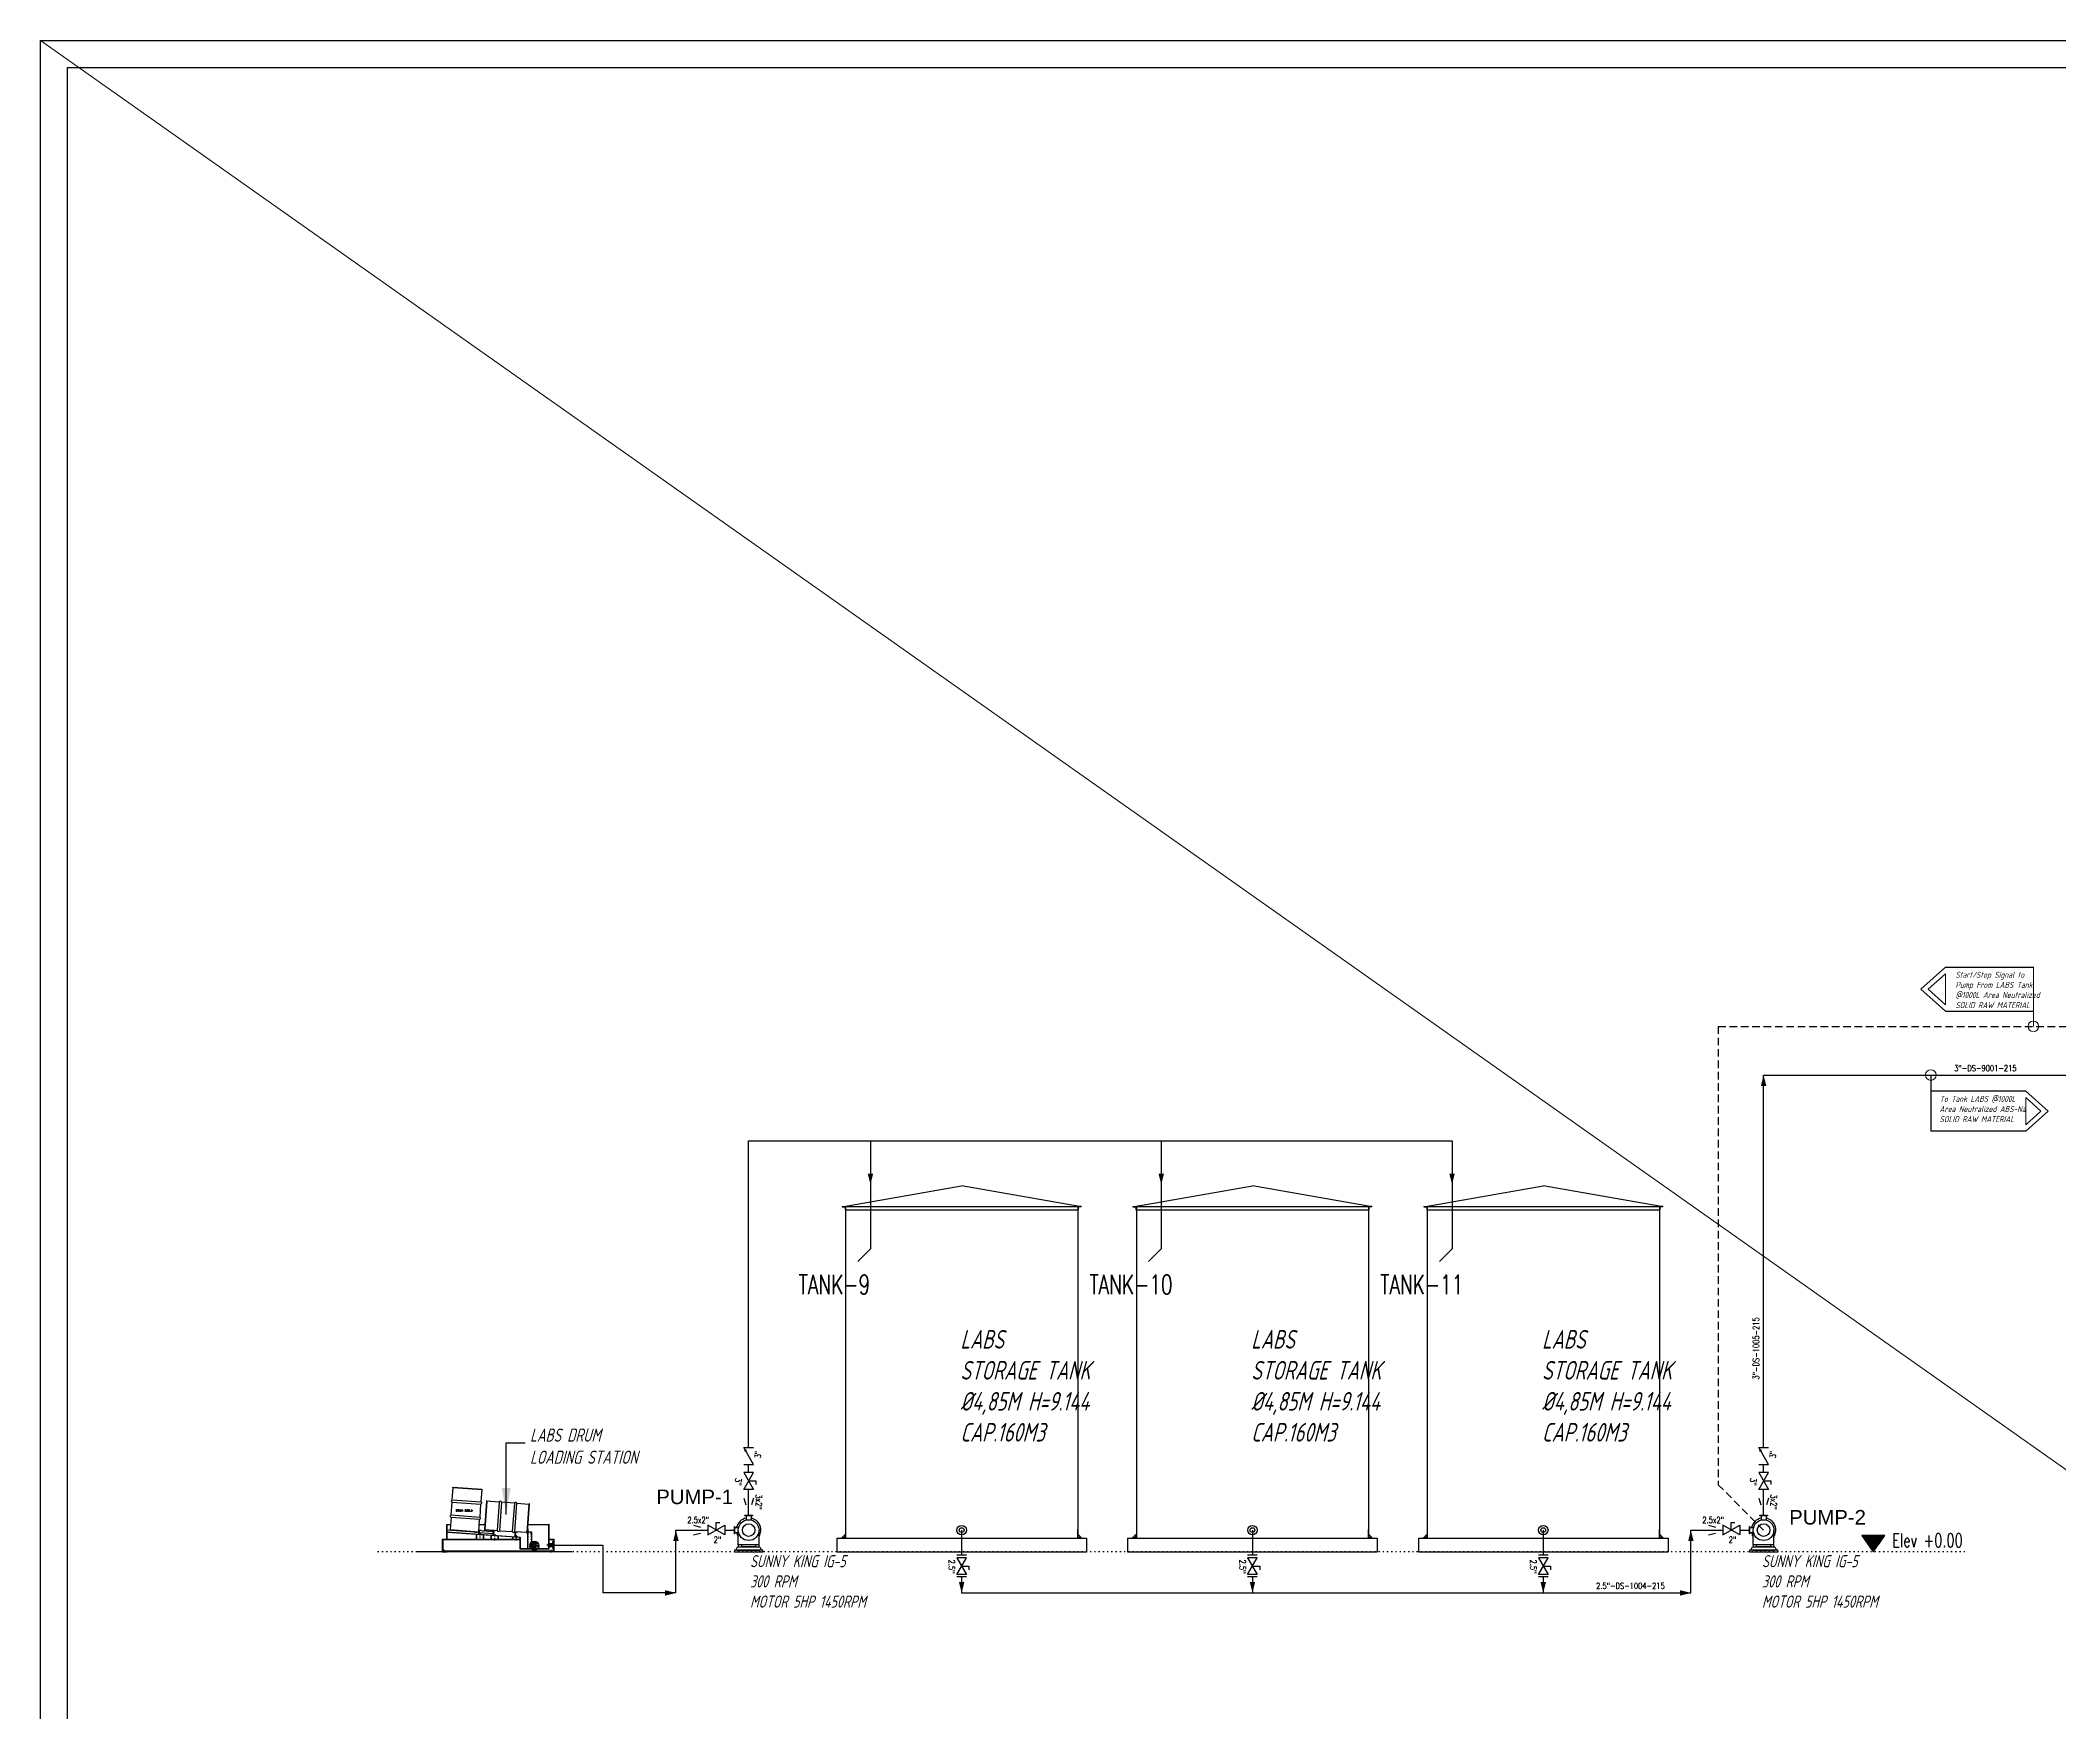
# Model space of a CAD drawing. Extents: x -29512 to 147477, y -5232 to 39709.
# Drawn here: x 138383.5 to 138550.2, y 8035.2 to 8173.2 of the extents above; entities that cross this region are included whole.
import ezdxf
from ezdxf.enums import TextEntityAlignment as Align

# ---------------------------------------------------------------- set-up
doc = ezdxf.new("R2010")
doc.units = 0
for name, pattern in [('CENTER', [2, 1.25, -0.25, 0.25, -0.25]), ('CENTER2', [28.575, 19.05, -3.175, 3.175, -3.175]), ('DASHDOT2', [0.5, 0.25, -0.125, 0, -0.125]), ('DOTTED', [0.25, 0, -0.25]), ('HIDDEN', [0.375, 0.25, -0.125])]:
    doc.linetypes.add(name, pattern=pattern)
doc.layers.get('0').update_dxf_attribs({"linetype": 'CONTINUOUS'})
for name, color, linetype, lineweight in [('chequered_plate', 1, 'CONTINUOUS', 25), ('DIMENSI', 20, 'CONTINUOUS', 9), ('drum', 7, 'CONTINUOUS', 25), ('FITTING', 7, 'CONTINUOUS', 13), ('plate', 7, 'CONTINUOUS', 30)]:
    doc.layers.add(name, color=color, linetype=linetype, lineweight=lineweight)
for name, color, linetype in [('DIMENSION', 3, 'CONTINUOUS'), ('NUVOLA', 6, 'CONTINUOUS'), ('Pipe', 7, 'CONTINUOUS'), ('roller', 11, 'CONTINUOUS'), ('S', 7, 'CONTINUOUS'), ('UNP', 5, 'CONTINUOUS'), ('WF', 85, 'CONTINUOUS'), ('Y', 92, 'CONTINUOUS')]:
    doc.layers.add(name, color=color, linetype=linetype)
doc.styles.add('A6', font='arial.ttf', dxfattribs={"height": 0.6})
doc.styles.add('QUOTEBAL', font='ROMANS.SHX')
doc.styles.add('S25', font='SIMPLEX', dxfattribs={"width": 0.8, "height": 0.25})
doc.styles.add('S3S', font='SIMPLEX', dxfattribs={"width": 0.7, "height": 0.3})
doc.styles.add('STYLE4', font='isocp.shx', dxfattribs={"width": 0.8, "oblique": 15, "height": 2})
doc.dimstyles.new('1', dxfattribs={"dimscale": 0, "dimtxt": 1, "dimasz": 2.2, "dimexe": 0.5, "dimexo": 0.625, "dimgap": 0.3, "dimtad": 1, "dimdec": 1, "dimdsep": 46, "dimtxsty": 'STYLE4', "dimcen": -1.5, "dimclrd": 1, "dimclre": 1, "dimclrt": 1, "dimadec": 0, "dimazin": 0, "dimtfac": 1, "dimtdec": 1, "dimtmove": 2, "dimatfit": 3, "dimfxl": 1, "dimtolj": 1, "dimtzin": 0, "dimarcsym": 0})

# ---------------------------------------------------------------- blocks, each defined once
blk = doc.blocks.new('drum')
at = {"layer": 'drum', "linetype": 'Continuous', "lineweight": -2}
for p, q in [((-295, -50), (295, -50)), ((-295, -315), (295, -315)), ((-295, -365), (295, -365)), ((-295, -617), (295, -617))]:
    blk.add_line(p, q, dxfattribs=at)
for points in [[(295, 263), (-295, 263)], [(-295, -50), (-295, -315)], [(-295, -365), (-295, -617)], [(295, -315), (295, -50)], [(295, -617), (295, -365)], [(-295, -627), (295, -627)]]:
    blk.add_lwpolyline(points, dxfattribs=at)
for points in [[(-295, 0), (-295, 253), (295, 253), (295, 0)], [(218, 263), (268, 263), (268, 273), (218, 273)]]:
    blk.add_lwpolyline(points, close=True, dxfattribs=at)
for centre, radius, start, end in [((-295, 258), 5, 90, 270), ((295, 258), 5, 270, 90), ((-284, -25), 27.2, 113.3915, 246.6085), ((-284, -340), 27.2, 113.3915, 246.6085), ((284, -25), 27.2, 293.3915, 66.6085), ((284, -340), 27.2, 293.3915, 66.6085), ((-295, -622), 5, 90, 270), ((295, -622), 5, 270, 90)]:
    blk.add_arc(centre, radius, start, end, dxfattribs=at)
blk = doc.blocks.new('FRECC1', base_point=(14, 17))
blk.add_solid([(14, 17), (14.3, 17.075), (14.3, 16.925)])

msp = doc.modelspace()

# ---------------------------------------------------------------- hatches: boundary and pattern name
h = msp.add_hatch()
h.set_pattern_fill('ANSI31', color=256, scale=0.06, style=0)
h.set_pattern_definition([(45, (135972.025921, 6777.033371), (-0.00530330086, 0.00530330086), [])])
h.paths.add_polyline_path([(138533.8633, 8049.83), (138535.7512, 8049.83), (138534.8073, 8048.4993)])
at = {"layer": 'DIMENSI', "linetype": 'Continuous', "lineweight": -2}
for points in [[(138419.913, 8050.2589), (138419.7334, 8050.2717), (138419.7237, 8050.1358, -0.09466282), (138419.7232, 8050.1283), (138419.7106, 8049.9525), (138419.8902, 8049.9397), (138419.8919, 8049.9636), (138419.7562, 8049.9733, -0.41421356), (138419.7377, 8049.9947), (138419.7542, 8050.2261, -0.41421356), (138419.7756, 8050.2446), (138419.9112, 8050.235)], [(138421.1355, 8050.2518), (138420.9361, 8050.266), (138420.9076, 8049.867), (138421.1071, 8049.8528), (138421.1085, 8049.8727), (138420.9489, 8049.8841, -0.41421356), (138420.9304, 8049.9055), (138420.9532, 8050.2247, -0.41421356), (138420.9745, 8050.2432), (138421.1341, 8050.2318)]]:
    msp.add_hatch(color=256, dxfattribs=at).paths.add_polyline_path(points)
h = msp.add_hatch(color=256, dxfattribs=at)
h.paths.add_polyline_path([(138422.7315, 8050.1378), (138422.703, 8049.7388), (138422.7959, 8049.7322), (138422.7959, 8049.7522), (138422.7443, 8049.7559, -0.41421356), (138422.7258, 8049.7773), (138422.7486, 8050.0964, -0.41421356), (138422.77, 8050.115), (138422.9296, 8050.1036), (138422.931, 8050.1235)])
h.paths.add_polyline_path([(138422.9039, 8049.7445), (138422.7959, 8049.7522), (138422.7959, 8049.7322), (138422.9025, 8049.7245)])
h = msp.add_hatch(color=256, dxfattribs=at)
h.paths.add_polyline_path([(138423.968, 8050.1313), (138423.7347, 8050.1313), (138423.7347, 8049.9513), (138423.7587, 8049.9513), (138423.7587, 8049.9669), (138423.7587, 8050.0873, -0.41421356), (138423.7787, 8050.1073), (138423.9605, 8050.1073)])
h.paths.add_polyline_path([(138424.0547, 8050.1313), (138423.968, 8050.1313), (138423.9605, 8050.1073), (138424.0107, 8050.1073, -0.41421356), (138424.0307, 8050.0873), (138424.0307, 8049.9513), (138424.0547, 8049.9513)])

# ---------------------------------------------------------------- linework, layer by layer
for p, q in [((138538.7376, 8094.909), (138540.7532, 8096.7309)), ((138539.3341, 8094.909), (138540.7532, 8096.1917)), ((138540.7532, 8096.7309), (138548.0141, 8096.7309)), ((138540.7532, 8093.0872), (138538.7376, 8094.909)), ((138540.7532, 8093.6264), (138539.3341, 8094.909)), ((138540.7532, 8093.0872), (138548.0141, 8093.0872)), ((138539.5505, 8087.8313), (138539.5505, 8083.1914)), ((138547.3897, 8086.5109), (138539.5505, 8086.5109)), ((138549.226, 8084.8512), (138547.3897, 8086.5109)), ((138548.6295, 8084.8512), (138547.3897, 8085.9717)), ((138547.3897, 8083.7306), (138548.6295, 8084.8512)), ((138547.3897, 8083.1914), (138549.226, 8084.8512)), ((138547.3897, 8083.1914), (138539.5505, 8083.1914)), ((138442.3852, 8055.033), (138441.5852, 8055.033)), ((138441.5852, 8055.033), (138442.3852, 8053.633)), ((138441.5852, 8053.633), (138442.3852, 8055.033)), ((138442.3852, 8055.033), (138441.5852, 8055.033)), ((138441.5852, 8055.033), (138442.3852, 8053.633)), ((138441.5852, 8053.633), (138442.3852, 8055.033)), ((138441.9852, 8054.333), (138442.5852, 8054.333)), ((138441.9852, 8054.333), (138442.5852, 8054.333)), ((138442.5852, 8054.333), (138442.5852, 8054.033)), ((138442.5852, 8054.333), (138442.5852, 8054.033)), ((138525.3506, 8053.633), (138526.1506, 8055.033)), ((138525.3506, 8055.033), (138526.1506, 8053.633)), ((138526.1506, 8055.033), (138525.3506, 8055.033)), ((138525.3506, 8053.633), (138526.1506, 8055.033)), ((138525.3506, 8055.033), (138526.1506, 8053.633)), ((138526.1506, 8055.033), (138525.3506, 8055.033)), ((138525.7506, 8054.333), (138526.3506, 8054.333)), ((138525.7506, 8054.333), (138526.3506, 8054.333)), ((138526.3506, 8054.333), (138526.3506, 8054.033)), ((138526.3506, 8054.333), (138526.3506, 8054.033)), ((138442.3852, 8053.633), (138441.5852, 8053.633)), ((138442.3852, 8053.633), (138441.5852, 8053.633)), ((138526.1506, 8053.633), (138525.3506, 8053.633)), ((138526.1506, 8053.633), (138525.3506, 8053.633)), ((138439.3136, 8050.8978), (138439.6136, 8050.8978)), ((138439.3136, 8050.2978), (138439.3136, 8050.8978)), ((138439.3136, 8050.8978), (138439.6136, 8050.8978)), ((138439.3136, 8050.2978), (138439.3136, 8050.8978)), ((138523.0791, 8050.2978), (138523.0791, 8050.8978)), ((138523.0791, 8050.8978), (138523.3791, 8050.8978)), ((138523.0791, 8050.2978), (138523.0791, 8050.8978)), ((138523.0791, 8050.8978), (138523.3791, 8050.8978)), ((138438.6136, 8050.6978), (138438.6136, 8049.8978)), ((138438.6136, 8049.8978), (138440.0136, 8050.6978)), ((138440.0136, 8049.8978), (138438.6136, 8050.6978)), ((138438.6136, 8050.6978), (138438.6136, 8049.8978)), ((138438.6136, 8049.8978), (138440.0136, 8050.6978)), ((138440.0136, 8049.8978), (138438.6136, 8050.6978)), ((138440.0136, 8050.6978), (138440.0136, 8049.8978)), ((138440.0136, 8050.6978), (138440.0136, 8049.8978)), ((138523.7791, 8049.8978), (138522.3791, 8050.6978)), ((138522.3791, 8049.8978), (138523.7791, 8050.6978)), ((138522.3791, 8050.6978), (138522.3791, 8049.8978)), ((138523.7791, 8049.8978), (138522.3791, 8050.6978)), ((138522.3791, 8049.8978), (138523.7791, 8050.6978)), ((138522.3791, 8050.6978), (138522.3791, 8049.8978)), ((138523.7791, 8050.6978), (138523.7791, 8049.8978)), ((138523.7791, 8050.6978), (138523.7791, 8049.8978)), ((138459.9664, 8048.199), (138459.1664, 8048.199)), ((138459.1664, 8046.6058), (138459.9664, 8048.0058)), ((138459.1664, 8048.0058), (138459.9664, 8046.6058)), ((138459.9664, 8048.0058), (138459.1664, 8048.0058)), ((138459.1664, 8046.6058), (138459.9664, 8048.0058)), ((138459.1664, 8048.0058), (138459.9664, 8046.6058)), ((138459.9664, 8048.0058), (138459.1664, 8048.0058)), ((138483.9664, 8048.199), (138483.1664, 8048.199)), ((138483.1664, 8046.6058), (138483.9664, 8048.0058)), ((138483.1664, 8048.0058), (138483.9664, 8046.6058)), ((138483.9664, 8048.0058), (138483.1664, 8048.0058)), ((138483.1664, 8046.6058), (138483.9664, 8048.0058)), ((138483.1664, 8048.0058), (138483.9664, 8046.6058)), ((138483.9664, 8048.0058), (138483.1664, 8048.0058)), ((138507.9664, 8048.199), (138507.1664, 8048.199)), ((138507.9664, 8048.0058), (138507.1664, 8048.0058)), ((138507.1664, 8048.0058), (138507.9664, 8046.6058)), ((138507.1664, 8046.6058), (138507.9664, 8048.0058)), ((138507.9664, 8048.0058), (138507.1664, 8048.0058)), ((138507.1664, 8048.0058), (138507.9664, 8046.6058)), ((138507.1664, 8046.6058), (138507.9664, 8048.0058)), ((138459.9664, 8046.6058), (138459.1664, 8046.6058)), ((138459.9664, 8046.6058), (138459.1664, 8046.6058)), ((138459.9664, 8046.4127), (138459.1664, 8046.4127)), ((138459.5664, 8047.3058), (138460.1664, 8047.3058)), ((138459.5664, 8047.3058), (138460.1664, 8047.3058)), ((138460.1664, 8047.3058), (138460.1664, 8047.0058)), ((138460.1664, 8047.3058), (138460.1664, 8047.0058)), ((138483.9664, 8046.6058), (138483.1664, 8046.6058)), ((138483.9664, 8046.6058), (138483.1664, 8046.6058)), ((138483.9664, 8046.4127), (138483.1664, 8046.4127)), ((138483.5664, 8047.3058), (138484.1664, 8047.3058)), ((138483.5664, 8047.3058), (138484.1664, 8047.3058)), ((138484.1664, 8047.3058), (138484.1664, 8047.0058)), ((138484.1664, 8047.3058), (138484.1664, 8047.0058)), ((138507.9664, 8046.6058), (138507.1664, 8046.6058)), ((138507.9664, 8046.6058), (138507.1664, 8046.6058)), ((138507.9664, 8046.4127), (138507.1664, 8046.4127)), ((138507.5664, 8047.3058), (138508.1664, 8047.3058)), ((138507.5664, 8047.3058), (138508.1664, 8047.3058)), ((138508.1664, 8047.3058), (138508.1664, 8047.0058)), ((138508.1664, 8047.3058), (138508.1664, 8047.0058))]:
    msp.add_line(p, q)
at = {"color": 5, "linetype": 'HIDDEN', "ltscale": 2.5}
for p, q in [((138522.0069, 8091.8453), (138582.8789, 8091.8453)), ((138522.0069, 8091.8453), (138522.0069, 8054.0222)), ((138525.7506, 8050.2785), (138522.0069, 8054.0222))]:
    msp.add_line(p, q, dxfattribs=at)
at = {"color": 1}
for p, q in [((138525.7506, 8055.033), (138525.7506, 8055.696)), ((138525.7506, 8051.4993), (138525.7506, 8053.633)), ((138440.0136, 8050.2785), (138440.7891, 8050.2785)), ((138523.7791, 8050.2785), (138524.5545, 8050.2785))]:
    msp.add_line(p, q, dxfattribs=at)
at = {"color": 0}
for p, q in [((138533.8633, 8049.83), (138534.8073, 8048.4993)), ((138535.7512, 8049.83), (138533.8633, 8049.83)), ((138534.8073, 8048.4993), (138535.7512, 8049.83))]:
    msp.add_line(p, q, dxfattribs=at)
for centre, radius in [((138459.5664, 8050.2785), 0.3934), ((138459.5664, 8050.2785), 0.3934), ((138459.5664, 8050.2785), 0.1969), ((138459.5664, 8050.2785), 0.1969), ((138483.5664, 8050.2785), 0.3934), ((138483.5664, 8050.2785), 0.3934), ((138483.5664, 8050.2785), 0.1969), ((138483.5664, 8050.2785), 0.1969), ((138507.5664, 8050.2785), 0.3934), ((138507.5664, 8050.2785), 0.1969)]:
    msp.add_circle(centre, radius)
at = {"layer": 'chequered_plate', "linetype": 'Continuous', "lineweight": -2}
msp.add_line((138420.2179, 8050.3173), (138420.178, 8050.3202), dxfattribs=at)
at = {"layer": 'DIMENSI', "color": 0, "linetype": 'ByBlock', "lineweight": 9}
for points in [[(138441.6742, 8051.4993), (138442.2961, 8051.4993)], [(138441.6742, 8051.4521), (138442.2961, 8051.4521)], [(138525.4397, 8051.4993), (138526.0616, 8051.4993)], [(138525.4397, 8051.4521), (138526.0616, 8051.4521)], [(138440.7891, 8049.9675), (138440.7891, 8050.5894)], [(138440.8362, 8049.9675), (138440.8362, 8050.5894)], [(138524.5545, 8049.9675), (138524.5545, 8050.5894)], [(138524.6017, 8049.9675), (138524.6017, 8050.5894)]]:
    msp.add_lwpolyline(points, close=True, dxfattribs=at)
at = {"layer": 'DIMENSION', "color": 32, "lineweight": 25}
for p, q in [((138449.8421, 8076.9848), (138459.5664, 8078.6994)), ((138469.2906, 8076.9848), (138459.5664, 8078.6994)), ((138473.8421, 8076.9848), (138483.5664, 8078.6994)), ((138493.2906, 8076.9848), (138483.5664, 8078.6994)), ((138497.8421, 8076.9848), (138507.5664, 8078.6994)), ((138517.2906, 8076.9848), (138507.5664, 8078.6994)), ((138449.9833, 8076.9848), (138449.9833, 8049.6284)), ((138469.1494, 8076.9848), (138469.1494, 8049.6284)), ((138473.9833, 8076.9848), (138473.9833, 8049.6284)), ((138493.1494, 8076.9848), (138493.1494, 8049.6284)), ((138497.9833, 8076.9848), (138497.9833, 8049.6284)), ((138517.1494, 8076.9848), (138517.1494, 8049.6284)), ((138449.2635, 8049.6284), (138449.2635, 8048.4993)), ((138449.2635, 8049.6284), (138469.8692, 8049.6284)), ((138469.1494, 8049.785), (138469.1494, 8050.3185)), ((138469.8692, 8049.6284), (138469.8692, 8048.4993)), ((138473.2635, 8049.6284), (138473.2635, 8048.4993)), ((138473.2635, 8049.6284), (138493.8692, 8049.6284)), ((138493.1494, 8049.785), (138493.1494, 8050.3185)), ((138493.8692, 8049.6284), (138493.8692, 8048.4993)), ((138497.2635, 8049.6284), (138497.2635, 8048.4993)), ((138497.2635, 8049.6284), (138517.8692, 8049.6284)), ((138517.1494, 8049.785), (138517.1494, 8050.3185)), ((138517.8692, 8049.6284), (138517.8692, 8048.4993)), ((138449.2635, 8048.4993), (138469.8692, 8048.4993)), ((138473.2635, 8048.4993), (138493.8692, 8048.4993)), ((138497.2635, 8048.4993), (138517.8692, 8048.4993))]:
    msp.add_line(p, q, dxfattribs=at)
at = {"layer": 'DIMENSION', "color": 0, "lineweight": 25}
for p, q in [((138449.701, 8076.9848), (138449.701, 8076.9566)), ((138449.701, 8076.9848), (138449.9833, 8076.9848)), ((138449.701, 8076.9566), (138449.9551, 8076.9566)), ((138449.9551, 8076.9566), (138449.9551, 8076.7025)), ((138449.9551, 8076.7025), (138449.9833, 8076.7025)), ((138449.9833, 8076.9848), (138449.9833, 8076.7025)), ((138449.9833, 8076.9848), (138469.1494, 8076.9848)), ((138449.9833, 8076.7025), (138469.1494, 8076.7025)), ((138469.4317, 8076.9848), (138469.1494, 8076.9848)), ((138469.1494, 8076.9848), (138469.1494, 8076.7025)), ((138469.1777, 8076.7025), (138469.1494, 8076.7025)), ((138469.1777, 8076.9566), (138469.1777, 8076.7025)), ((138469.4317, 8076.9566), (138469.1777, 8076.9566)), ((138469.4317, 8076.9848), (138469.4317, 8076.9566)), ((138473.701, 8076.9848), (138473.701, 8076.9566)), ((138473.701, 8076.9848), (138473.9833, 8076.9848)), ((138473.701, 8076.9566), (138473.9551, 8076.9566)), ((138473.9551, 8076.9566), (138473.9551, 8076.7025)), ((138473.9551, 8076.7025), (138473.9833, 8076.7025)), ((138473.9833, 8076.9848), (138473.9833, 8076.7025)), ((138473.9833, 8076.9848), (138493.1494, 8076.9848)), ((138473.9833, 8076.7025), (138493.1494, 8076.7025)), ((138493.4317, 8076.9848), (138493.1494, 8076.9848)), ((138493.1494, 8076.9848), (138493.1494, 8076.7025)), ((138493.1777, 8076.7025), (138493.1494, 8076.7025)), ((138493.1777, 8076.9566), (138493.1777, 8076.7025)), ((138493.4317, 8076.9566), (138493.1777, 8076.9566)), ((138493.4317, 8076.9848), (138493.4317, 8076.9566)), ((138497.701, 8076.9848), (138497.9833, 8076.9848)), ((138497.701, 8076.9848), (138497.701, 8076.9566)), ((138497.701, 8076.9566), (138497.9551, 8076.9566)), ((138497.9551, 8076.9566), (138497.9551, 8076.7025)), ((138497.9551, 8076.7025), (138497.9833, 8076.7025)), ((138497.9833, 8076.9848), (138517.1494, 8076.9848)), ((138497.9833, 8076.9848), (138497.9833, 8076.7025)), ((138497.9833, 8076.7025), (138517.1494, 8076.7025)), ((138517.1494, 8076.9848), (138517.1494, 8076.7025)), ((138517.4317, 8076.9848), (138517.1494, 8076.9848)), ((138517.1777, 8076.7025), (138517.1494, 8076.7025)), ((138517.4317, 8076.9566), (138517.1777, 8076.9566)), ((138517.1777, 8076.9566), (138517.1777, 8076.7025)), ((138517.4317, 8076.9848), (138517.4317, 8076.9566)), ((138449.701, 8049.6566), (138449.9551, 8049.9106)), ((138449.701, 8049.6284), (138449.701, 8049.6566)), ((138449.701, 8049.6566), (138449.9551, 8049.6566)), ((138449.701, 8049.6284), (138449.9833, 8049.6284)), ((138449.9551, 8049.9106), (138449.9833, 8049.9106)), ((138449.9551, 8049.6566), (138449.9551, 8049.9106)), ((138449.9833, 8049.6284), (138449.9833, 8049.9106)), ((138469.1777, 8049.9106), (138469.1494, 8049.9106)), ((138469.1777, 8049.9106), (138469.1494, 8049.9106)), ((138469.1494, 8049.6284), (138469.1494, 8049.9106)), ((138469.4317, 8049.6284), (138469.1494, 8049.6284)), ((138469.1777, 8049.9106), (138469.4317, 8049.6566)), ((138469.1777, 8049.6566), (138469.1777, 8049.9106)), ((138469.4317, 8049.6566), (138469.1777, 8049.6566)), ((138469.4317, 8049.6284), (138469.4317, 8049.6566)), ((138473.701, 8049.6566), (138473.9551, 8049.9106)), ((138473.701, 8049.6284), (138473.701, 8049.6566)), ((138473.701, 8049.6566), (138473.9551, 8049.6566)), ((138473.701, 8049.6284), (138473.9833, 8049.6284)), ((138473.9551, 8049.9106), (138473.9833, 8049.9106)), ((138473.9551, 8049.6566), (138473.9551, 8049.9106)), ((138473.9833, 8049.6284), (138473.9833, 8049.9106)), ((138493.1777, 8049.9106), (138493.1494, 8049.9106)), ((138493.1777, 8049.9106), (138493.1494, 8049.9106)), ((138493.1494, 8049.6284), (138493.1494, 8049.9106)), ((138493.4317, 8049.6284), (138493.1494, 8049.6284)), ((138493.1777, 8049.9106), (138493.4317, 8049.6566)), ((138493.1777, 8049.6566), (138493.1777, 8049.9106)), ((138493.4317, 8049.6566), (138493.1777, 8049.6566)), ((138493.4317, 8049.6284), (138493.4317, 8049.6566)), ((138497.701, 8049.6566), (138497.9551, 8049.9106)), ((138497.701, 8049.6566), (138497.9551, 8049.6566)), ((138497.701, 8049.6284), (138497.701, 8049.6566)), ((138497.701, 8049.6284), (138497.9833, 8049.6284)), ((138497.9551, 8049.6566), (138497.9551, 8049.9106)), ((138497.9551, 8049.9106), (138497.9833, 8049.9106)), ((138497.9833, 8049.6284), (138497.9833, 8049.9106)), ((138517.1494, 8049.6284), (138517.1494, 8049.9106)), ((138517.1777, 8049.9106), (138517.1494, 8049.9106)), ((138517.1777, 8049.9106), (138517.1494, 8049.9106)), ((138517.4317, 8049.6284), (138517.1494, 8049.6284)), ((138517.1777, 8049.6566), (138517.1777, 8049.9106)), ((138517.1777, 8049.9106), (138517.4317, 8049.6566)), ((138517.4317, 8049.6566), (138517.1777, 8049.6566)), ((138517.4317, 8049.6284), (138517.4317, 8049.6566))]:
    msp.add_line(p, q, dxfattribs=at)
at = {"layer": 'DIMENSION', "color": 7}
msp.add_line((138427.4218, 8048.4993), (138414.542, 8048.4993), dxfattribs=at)
at = {"layer": 'DIMENSION', "color": 6, "linetype": 'ByBlock', "ltscale": 0.5}
msp.add_lwpolyline([(138803.5333, 7876.2005), (138383.5333, 7876.2005), (138383.5333, 8173.2005), (138803.5333, 8173.2005)], close=True, dxfattribs=at)
at = {"layer": 'DIMENSION', "color": 0, "linetype": 'ByBlock', "ltscale": 0.5}
for points in [[(138385.7833, 8170.9505), (138801.2833, 8170.9505), (138801.2833, 7878.4505), (138385.7833, 7878.4505)], [(138440.8144, 8048.4993), (138443.1559, 8048.4993), (138443.1559, 8048.6346), (138440.8144, 8048.6346)], [(138441.4135, 8049.0961), (138442.5568, 8049.0961), (138442.5568, 8048.8923), (138441.4135, 8048.8923)], [(138524.5799, 8048.4993), (138526.9214, 8048.4993), (138526.9214, 8048.6346), (138524.5799, 8048.6346)], [(138525.179, 8049.0961), (138526.3222, 8049.0961), (138526.3222, 8048.8923), (138525.179, 8048.8923)]]:
    msp.add_lwpolyline(points, close=True, dxfattribs=at)
for points in [[(138441.7805, 8051.2697, 0.29941233), (138440.994, 8050.4831)], [(138442.8434, 8049.742, 0.52247313), (138442.1898, 8051.2697)], [(138525.546, 8051.2697, 0.29941233), (138524.7594, 8050.4831)], [(138526.6089, 8049.742, 0.52247313), (138525.9552, 8051.2697)], [(138440.994, 8050.0739, 0.08899884), (138441.1269, 8049.742)], [(138524.7594, 8050.0739, 0.08899884), (138524.8924, 8049.742)]]:
    msp.add_lwpolyline(points, format="xyb", dxfattribs=at)
for points in [[(138441.6742, 8051.4521), (138441.6742, 8051.4993)], [(138441.7805, 8051.4521), (138441.7805, 8051.112)], [(138442.1898, 8051.4521), (138442.1898, 8051.112)], [(138442.2961, 8051.4993), (138442.2961, 8051.4521)], [(138525.4397, 8051.4521), (138525.4397, 8051.4993)], [(138525.546, 8051.4521), (138525.546, 8051.112)], [(138525.9552, 8051.4521), (138525.9552, 8051.112)], [(138526.0616, 8051.4993), (138526.0616, 8051.4521)], [(138440.7891, 8050.5894), (138440.8362, 8050.5894)], [(138440.8362, 8049.9675), (138440.7891, 8049.9675)], [(138440.8362, 8050.4831), (138441.1517, 8050.4831)], [(138440.8362, 8050.0739), (138441.1517, 8050.0739)], [(138441.1269, 8049.0565), (138441.1269, 8050.2785)], [(138442.8434, 8049.0565), (138442.8434, 8050.2785)], [(138524.5545, 8050.5894), (138524.6017, 8050.5894)], [(138524.6017, 8049.9675), (138524.5545, 8049.9675)], [(138524.6017, 8050.4831), (138524.9171, 8050.4831)], [(138524.6017, 8050.0739), (138524.9171, 8050.0739)], [(138524.8924, 8049.0565), (138524.8924, 8050.2785)], [(138526.6089, 8049.0565), (138526.6089, 8050.2785)], [(138440.9244, 8048.6346), (138441.0606, 8048.8923), (138442.9097, 8048.8923), (138443.0459, 8048.6346)], [(138441.0606, 8048.6346), (138442.9097, 8048.6346)], [(138441.4135, 8049.0565), (138441.1269, 8049.0565), (138441.1269, 8048.8923), (138442.8434, 8048.8923), (138442.8434, 8049.0565), (138442.5568, 8049.0565)], [(138524.6899, 8048.6346), (138524.8261, 8048.8923), (138526.6752, 8048.8923), (138526.8114, 8048.6346)], [(138524.8261, 8048.6346), (138526.6752, 8048.6346)], [(138525.179, 8049.0565), (138524.8924, 8049.0565), (138524.8924, 8048.8923), (138526.6089, 8048.8923), (138526.6089, 8049.0565), (138526.3222, 8049.0565)]]:
    msp.add_lwpolyline(points, dxfattribs=at)
for centre, radius in [((138441.9852, 8050.2785), 0.8582), ((138525.7506, 8050.2785), 0.8582), ((138441.9852, 8050.2785), 0.5194), ((138525.7506, 8050.2785), 0.5194)]:
    msp.add_circle(centre, radius, dxfattribs=at)
at = {"layer": 'drum', "linetype": 'Continuous', "lineweight": -2}
for p, q in [((138420.386, 8052.6713), (138420.3461, 8052.6742)), ((138423.8572, 8052.4234), (138423.8971, 8052.4205))]:
    msp.add_line(p, q, dxfattribs=at)
at = {"layer": 'FITTING', "linetype": 'ByBlock', "ltscale": 0.5}
for p, q in [((138383.5333, 8173.2005), (138801.2833, 7878.4505)), ((138540.7532, 8096.1917), (138540.7532, 8093.6264)), ((138548.0141, 8091.8453), (138548.0141, 8096.7309)), ((138547.3897, 8085.9717), (138547.3897, 8083.7306))]:
    msp.add_line(p, q, dxfattribs=at)
for centre in [(138548.0141, 8091.8453), (138539.5505, 8087.8313)]:
    msp.add_circle(centre, 0.441, dxfattribs=at)
at = {"layer": 'NUVOLA', "color": 13}
for p, q in [((138525.7506, 8087.8313), (138573.0662, 8087.8313)), ((138525.7506, 8057.096), (138525.7506, 8087.8313)), ((138441.9852, 8057.096), (138441.9852, 8082.388)), ((138441.9852, 8082.388), (138500.0395, 8082.388)), ((138452.0395, 8082.388), (138452.0395, 8073.4992)), ((138476.0395, 8082.388), (138476.0395, 8073.4992)), ((138500.0395, 8082.388), (138500.0395, 8073.4992)), ((138452.0395, 8073.4992), (138450.9909, 8072.4506)), ((138476.0395, 8073.4992), (138474.9909, 8072.4506)), ((138500.0395, 8073.4992), (138498.9909, 8072.4506)), ((138441.9852, 8055.033), (138441.9852, 8055.696)), ((138441.9852, 8051.4993), (138441.9852, 8053.633)), ((138435.9853, 8050.2785), (138438.6136, 8050.2785)), ((138435.9853, 8045.0978), (138435.9853, 8050.2785)), ((138459.5664, 8050.2785), (138459.5664, 8048.199)), ((138483.5664, 8050.2785), (138483.5664, 8048.199)), ((138507.5664, 8050.2785), (138507.5664, 8048.199)), ((138519.7508, 8045.0978), (138519.7508, 8050.2785)), ((138519.7508, 8050.2785), (138522.3791, 8050.2785)), ((138426, 8049.0453), (138429.9646, 8049.0453)), ((138429.9646, 8049.0453), (138429.9646, 8045.0978)), ((138459.5664, 8046.4127), (138459.5664, 8045.0978)), ((138483.5664, 8046.4127), (138483.5664, 8045.0978)), ((138507.5664, 8046.4127), (138507.5664, 8045.0978)), ((138435.9853, 8045.0978), (138429.9646, 8045.0978)), ((138459.5664, 8045.0978), (138519.7508, 8045.0978))]:
    msp.add_line(p, q, dxfattribs=at)
at = {"layer": 'NUVOLA', "color": 9, "linetype": 'DOTTED'}
msp.add_line((138542.3676, 8048.4993), (138411.3201, 8048.4993), dxfattribs=at)
at = {"layer": 'NUVOLA', "color": 13}
for points in [[(138525.7506, 8087.8313), (138525.9756, 8086.9313), (138525.5256, 8086.9313)], [(138435.9853, 8050.2785), (138436.2103, 8049.3785), (138435.7603, 8049.3785)], [(138519.7508, 8050.2785), (138519.9758, 8049.3785), (138519.5258, 8049.3785)], [(138459.5664, 8045.0978), (138459.3414, 8045.9978), (138459.7914, 8045.9978)], [(138483.5664, 8045.0978), (138483.3414, 8045.9978), (138483.7914, 8045.9978)], [(138507.5664, 8045.0978), (138507.3414, 8045.9978), (138507.7914, 8045.9978)], [(138435.9853, 8045.0978), (138435.0853, 8044.8728), (138435.0853, 8045.3228)], [(138519.7508, 8045.0978), (138518.8508, 8044.8728), (138518.8508, 8045.3228)]]:
    msp.add_solid(points, dxfattribs=at)
at = {"layer": 'Pipe', "linetype": 'CENTER2', "lineweight": -2, "ltscale": 0.25}
for p, q in [((138424.2959, 8048.6173), (138424.2959, 8049.3573)), ((138423.9259, 8048.9873), (138424.6659, 8048.9873))]:
    msp.add_line(p, q, dxfattribs=at)
at = {"layer": 'Pipe', "linetype": 'Continuous', "lineweight": -2}
for p, q in [((138424.4559, 8048.9873), (138424.4559, 8049.2593)), ((138425.4559, 8049.1653), (138425.8559, 8049.1653)), ((138425.4559, 8048.9253), (138425.4559, 8049.1653)), ((138425.4559, 8049.1466), (138425.8559, 8049.1466)), ((138425.8971, 8049.2853), (138425.7735, 8049.2853)), ((138425.8559, 8049.3173), (138425.8147, 8049.3173)), ((138425.8559, 8049.2533), (138425.8147, 8049.2533)), ((138425.8559, 8048.9253), (138425.8559, 8049.1653)), ((138425.4559, 8048.9439), (138425.8559, 8048.9439)), ((138425.4559, 8048.9253), (138425.8559, 8048.9253)), ((138425.8971, 8048.8053), (138425.7735, 8048.8053)), ((138425.8559, 8048.8373), (138425.8147, 8048.8373)), ((138425.8559, 8048.7733), (138425.8147, 8048.7733))]:
    msp.add_line(p, q, dxfattribs=at)
at = {"layer": 'Pipe', "linetype": 'CENTER2', "lineweight": -2, "ltscale": 0.5}
msp.add_line((138426, 8049.0453), (138425.3336, 8049.0453), dxfattribs=at)
at = {"layer": 'Pipe', "linetype": 'Continuous', "lineweight": -2}
msp.add_lwpolyline([(138425.8559, 8048.7253), (138425.8559, 8049.3653), (138425.8147, 8049.3653), (138425.8147, 8048.7253)], close=True, dxfattribs=at)
for centre, radius in [((138424.2959, 8048.9873), 0.37), ((138424.1505, 8049.2391), 0.0415), ((138424.2959, 8048.9873), 0.16), ((138424.2959, 8048.9873), 0.1536), ((138424.4413, 8049.2391), 0.0415), ((138424.0051, 8048.9873), 0.0415), ((138424.1505, 8048.7355), 0.0415), ((138424.4413, 8048.7355), 0.0415), ((138424.5866, 8048.9873), 0.0415)]:
    msp.add_circle(centre, radius, dxfattribs=at)
at = {"layer": 'Pipe', "linetype": 'DASHDOT2', "lineweight": -2, "ltscale": 0.25}
msp.add_circle((138424.2959, 8048.9873), 0.2908, dxfattribs=at)
at = {"layer": 'plate', "linetype": 'Continuous', "lineweight": -2}
for p, q in [((138416.8679, 8048.4993), (138416.8679, 8048.5753)), ((138416.8959, 8048.4231), (138416.8959, 8048.6491)), ((138416.9239, 8048.4993), (138416.9239, 8048.5753)), ((138425.6679, 8048.4993), (138425.6679, 8048.5753)), ((138425.6959, 8048.4297), (138425.6959, 8048.6558)), ((138425.7239, 8048.4993), (138425.7239, 8048.5753))]:
    msp.add_line(p, q, dxfattribs=at)
for points in [[(138416.6959, 8048.4993), (138417.0959, 8048.4993), (138417.0959, 8048.5473), (138416.6959, 8048.5473)], [(138425.8959, 8048.4993), (138425.4959, 8048.4993), (138425.4959, 8048.5473), (138425.8959, 8048.5473)]]:
    msp.add_lwpolyline(points, close=True, dxfattribs=at)
at = {"layer": 'roller', "color": 0, "linetype": 'ByBlock', "lineweight": 9}
for p, q in [((138442.73, 8048.4993), (138441.2403, 8048.4993)), ((138526.4954, 8048.4993), (138525.0058, 8048.4993))]:
    msp.add_line(p, q, dxfattribs=at)
at = {"layer": 'S'}
for p, q in [((138442.3852, 8055.696), (138441.5852, 8057.096)), ((138441.5852, 8057.096), (138442.3852, 8057.096)), ((138525.3506, 8057.096), (138526.1506, 8057.096)), ((138526.1506, 8055.696), (138525.3506, 8057.096)), ((138441.5852, 8055.696), (138442.3852, 8055.696)), ((138525.3506, 8055.696), (138526.1506, 8055.696)), ((138441.5852, 8052.9294), (138441.7452, 8052.3694)), ((138442.3852, 8052.9294), (138442.2252, 8052.3694)), ((138525.3506, 8052.9294), (138525.5106, 8052.3694)), ((138526.1506, 8052.9294), (138525.9906, 8052.3694)), ((138437.4428, 8050.6785), (138438.0028, 8050.5185)), ((138437.4428, 8049.8785), (138438.0028, 8050.0385)), ((138521.2083, 8050.6785), (138521.7683, 8050.5185)), ((138521.2083, 8049.8785), (138521.7683, 8050.0385))]:
    msp.add_line(p, q, dxfattribs=at)
for points in [[(138441.5852, 8057.096), (138441.6513, 8056.7335), (138441.8676, 8056.8589)], [(138525.3506, 8057.096), (138525.4168, 8056.7335), (138525.6331, 8056.8589)]]:
    msp.add_solid(points, dxfattribs=at)
at = {"layer": 'UNP', "linetype": 'Continuous', "lineweight": -2}
for p, q in [((138423.7347, 8050.1313), (138423.7347, 8048.7713)), ((138424.0547, 8050.1313), (138424.0547, 8048.7713))]:
    msp.add_line(p, q, dxfattribs=at)
at = {"layer": 'UNP', "linetype": 'HIDDEN', "lineweight": -2, "ltscale": 0.25}
for p, q in [((138423.7587, 8049.9669), (138423.7587, 8048.7713)), ((138424.0307, 8049.9669), (138424.0307, 8048.7713))]:
    msp.add_line(p, q, dxfattribs=at)
at = {"layer": 'UNP', "linetype": 'Continuous', "lineweight": -2}
for points in [[(138419.8902, 8049.9397), (138419.7106, 8049.9525), (138419.7334, 8050.2717), (138419.913, 8050.2589), (138419.9112, 8050.235), (138419.7756, 8050.2446, 0.41421356), (138419.7542, 8050.2261), (138419.7377, 8049.9947, 0.41421356), (138419.7562, 8049.9733), (138419.8919, 8049.9636)], [(138421.1071, 8049.8528), (138420.9076, 8049.867), (138420.9361, 8050.266), (138421.1355, 8050.2518), (138421.1341, 8050.2318), (138420.9745, 8050.2432, 0.41421356), (138420.9532, 8050.2247), (138420.9304, 8049.9055, 0.41421356), (138420.9489, 8049.8841), (138421.1085, 8049.8727)], [(138422.9025, 8049.7245), (138422.703, 8049.7388), (138422.7315, 8050.1378), (138422.931, 8050.1235), (138422.9296, 8050.1036), (138422.77, 8050.115, 0.41421356), (138422.7486, 8050.0964), (138422.7258, 8049.7773, 0.41421356), (138422.7443, 8049.7559), (138422.9039, 8049.7445)], [(138423.7347, 8049.9513), (138423.7347, 8050.1313), (138424.0547, 8050.1313), (138424.0547, 8049.9513), (138424.0307, 8049.9513), (138424.0307, 8050.0873, 0.41421356), (138424.0107, 8050.1073), (138423.7787, 8050.1073, 0.41421356), (138423.7587, 8050.0873), (138423.7587, 8049.9513)]]:
    msp.add_lwpolyline(points, format="xyb", close=True, dxfattribs=at)
at = {"layer": 'WF', "color": 6, "linetype": 'Continuous', "lineweight": -2}
for p, q in [((138416.6959, 8049.5393), (138416.6959, 8048.5473)), ((138416.6959, 8049.5393), (138423.0959, 8049.5393)), ((138416.6959, 8049.5073), (138423.0959, 8049.5073)), ((138416.7439, 8049.5073), (138416.7439, 8048.5793)), ((138417.0719, 8050.7393), (138417.3811, 8050.7393)), ((138417.0719, 8050.7393), (138417.0959, 8050.7393)), ((138417.0719, 8049.5393), (138417.0719, 8050.7393)), ((138417.0942, 8050.1154), (138423.1199, 8049.6849)), ((138417.0959, 8049.5393), (138417.0959, 8050.7393)), ((138417.0959, 8050.1393), (138423.1199, 8049.709)), ((138417.1073, 8050.2989), (138419.722, 8050.1121)), ((138419.5004, 8049.9435), (138419.5004, 8049.5369)), ((138419.5284, 8049.9415), (138419.5284, 8049.5369)), ((138419.7445, 8050.0905), (138420.9175, 8050.0067)), ((138419.7471, 8050.7393), (138420.2079, 8050.7393)), ((138419.913, 8050.2589), (138420.9304, 8050.1862)), ((138420.0724, 8049.9026), (138420.0724, 8049.5369)), ((138420.1004, 8049.9006), (138420.1004, 8049.5369)), ((138420.7073, 8049.8573), (138420.7073, 8049.5393)), ((138420.7353, 8049.8553), (138420.7353, 8049.5393)), ((138421.2793, 8049.8164), (138421.2793, 8049.5393)), ((138421.3073, 8049.8144), (138421.3073, 8049.5393)), ((138422.4959, 8049.7317), (138422.4959, 8049.5393)), ((138422.5239, 8049.7317), (138422.5239, 8049.5393)), ((138423.0679, 8049.6862), (138423.0679, 8049.5393)), ((138423.0959, 8049.7107), (138423.0959, 8048.7473)), ((138423.0959, 8049.6862), (138423.0959, 8049.5393)), ((138423.1199, 8049.7107), (138423.1199, 8048.7473)), ((138423.777, 8050.7393), (138425.5199, 8050.7393)), ((138425.4959, 8049.1653), (138425.4959, 8050.7393)), ((138425.5199, 8050.7393), (138425.4959, 8050.7393)), ((138425.5199, 8049.1653), (138425.5199, 8050.7393)), ((138425.5199, 8049.5393), (138425.8959, 8049.5393)), ((138425.5199, 8049.5113), (138425.8959, 8049.5113)), ((138425.8479, 8049.5113), (138425.8479, 8048.5793)), ((138425.8959, 8049.5393), (138425.8959, 8048.5473)), ((138416.6959, 8048.5793), (138425.8959, 8048.5793)), ((138416.6959, 8048.5473), (138425.8959, 8048.5473)), ((138423.0959, 8048.7713), (138425.5199, 8048.7713)), ((138423.0959, 8048.7473), (138425.5199, 8048.7473)), ((138425.4959, 8048.7473), (138425.4959, 8048.9253)), ((138425.5199, 8048.7473), (138425.5199, 8048.9253))]:
    msp.add_line(p, q, dxfattribs=at)
at = {"layer": 'WF', "color": 7, "linetype": 'CENTER', "lineweight": -2, "ltscale": 0.05}
for p, q in [((138419.8004, 8049.9461), (138419.8004, 8049.427)), ((138421.0073, 8049.8516), (138421.0073, 8049.4294)), ((138422.7959, 8049.8516), (138422.7959, 8049.4294))]:
    msp.add_line(p, q, dxfattribs=at)
at = {"layer": 'WF', "color": 7, "linetype": 'HIDDEN', "lineweight": -2, "ltscale": 0.25}
msp.add_line((138419.9115, 8050.2389), (138420.9289, 8050.1663), dxfattribs=at)

# ---------------------------------------------------------------- block references
at = {"color": 0, "xscale": 3.000000000249461, "yscale": 3.000000000249461, "zscale": 3.000000000249461, "rotation": 89.99999999999999}
for p in [(138452.0395, 8078.7929), (138476.0395, 8078.7929), (138500.0395, 8078.7929)]:
    msp.add_blockref('FRECC1', p, dxfattribs=at)
at = {"layer": 'WF', "color": 6, "linetype": 'Continuous', "lineweight": -2}
for p, xscale, yscale, zscale, rotation in [((138418.6002, 8051.245), -0.004000000005109692, 0.004000000000419942, 0.004000000000332615, 175.9143832200251), ((138422.7656, 8051.3183), 0.004000000000029465, 0.004000000000029465, 0.004000000000029465, 265.9143832148274)]:
    msp.add_blockref('drum', p, dxfattribs=dict(at, xscale=xscale, yscale=yscale, zscale=zscale, rotation=rotation))

# ---------------------------------------------------------------- texts
at = {"color": 0, "char_height": 0.5, "width": 1.179599, "attachment_point": 1, "rotation": 90, "style": 'S3S'}
for insert in [(138442.4965, 8056.2118), (138526.2619, 8056.2118)]:
    msp.add_mtext('3"', dxfattribs=dict(at, insert=insert))
at = {"layer": 'DIMENSI', "color": 7, "linetype": 'Continuous', "lineweight": -2, "insert": (138418.5322, 8051.8932), "char_height": 0.16, "attachment_point": 5, "style": 'QUOTEBAL'}
msp.add_mtext('{\\Fromanc.shx;DRUM 200Ltr}', dxfattribs=at)
at = {"layer": 'DIMENSION', "color": 0, "char_height": 0.5, "attachment_point": 1, "style": 'STYLE4'}
for s, insert in [('{Start/Stop Signal to \\PPump From LABS Tank \\P@1000L Area Neutralized \\PSOLID RAW MATERIAL}', (138541.5897, 8096.3505)), ('{To Tank LABS @1000L\\PArea Neutralized ABS-Na \\PSOLID RAW MATERIAL}', (138540.2831, 8086.1098))]:
    msp.add_mtext(s, dxfattribs=dict(at, insert=insert))
at = {"layer": 'DIMENSION', "color": 32, "char_height": 1.534275, "attachment_point": 1, "style": 'STYLE4'}
for insert in [(138459.4619, 8066.7919), (138483.4619, 8066.7919), (138507.4619, 8066.7919)]:
    msp.add_mtext('LABS\\PSTORAGE TANK\\P%%c4,85M H=9.144\\PCAP.160M3}', dxfattribs=dict(at, insert=insert))
at = {"layer": 'DIMENSION', "color": 6, "insert": (138423.9433, 8058.6629), "char_height": 1.092, "attachment_point": 1, "style": 'STYLE4'}
msp.add_mtext('{LABS DRUM\\PLOADING STATION}', dxfattribs=at)
at = {"layer": 'DIMENSION', "color": 4, "char_height": 1, "attachment_point": 1, "style": 'STYLE4'}
for insert in [(138442.1034, 8048.2169), (138525.6197, 8048.2169)]:
    msp.add_mtext('SUNNY KING IG-5\\P300 RPM \\PMOTOR 5HP 1450RPM}', dxfattribs=dict(at, insert=insert))
at = {"layer": 'NUVOLA', "color": 0, "attachment_point": 1, "style": 'S3S'}
for s, insert, char_height, width in [('TANK-9}', (138446.1123, 8071.3418), 1.6, 26.546523), ('TANK-10}', (138470.1123, 8071.3418), 1.6, 26.546523), ('TANK-11}', (138494.1123, 8071.3418), 1.6, 26.546523), ('Elev +0.00', (138536.3732, 8049.9962), 1.12, 20.875061)]:
    msp.add_mtext(s, dxfattribs=dict(at, insert=insert, char_height=char_height, width=width))
at = {"layer": 'S', "style": 'S25', "width": 0.8}
for s, height, p in [('3"-DS-9001-215', 0.508384, (138546.6254, 8088.1424)), ('2.5x2"', 0.50838, (138438.7225, 8050.8595)), ('2.5x2"', 0.50838, (138522.488, 8050.8595)), ('2"', 0.50838, (138439.729, 8049.2309)), ('2"', 0.50838, (138523.4944, 8049.2309))]:
    msp.add_text(s, height=height, dxfattribs=at).set_placement(p, align=Align.RIGHT)
for s, height, rotation, p in [('3"-DS-1005-215', 0.508384, 90, (138525.3761, 8067.8413)), ('3"', 0.50838, 270, (138440.8845, 8053.9516)), ('3"', 0.50838, 270, (138524.65, 8053.9516)), ('3x2"', 0.50838, 270, (138442.5662, 8051.9585)), ('3x2"', 0.50838, 270, (138526.3317, 8051.9585)), ('2.5"', 0.50838, 270, (138458.4995, 8046.6971)), ('2.5"', 0.50838, 270, (138482.4995, 8046.6971)), ('2.5"', 0.50838, 270, (138506.4995, 8046.6971)), ('2.5"-DS-1004-215', 0.508384, 360, (138517.5912, 8045.426))]:
    msp.add_text(s, height=height, rotation=rotation, dxfattribs=at).set_placement(p, align=Align.RIGHT)
at = {"layer": 'Y', "style": 'A6'}
for s, p in [('PUMP-1', (138437.5313, 8052.4244)), ('PUMP-2', (138531.0288, 8050.7391))]:
    msp.add_text(s, height=1.2, dxfattribs=at).set_placement(p, align=Align.CENTER)

# ---------------------------------------------------------------- leaders
at = {"layer": 'DIMENSION', "color": 7, "linetype": 'ByBlock'}
msp.add_leader([(138421.9805, 8051.5677), (138421.9805, 8057.4948), (138423.5516, 8057.4948)], dimstyle='1', override={"dimscale": 1, "dimtad": 0}, dxfattribs=at)

doc.saveas('drawing.dxf')
